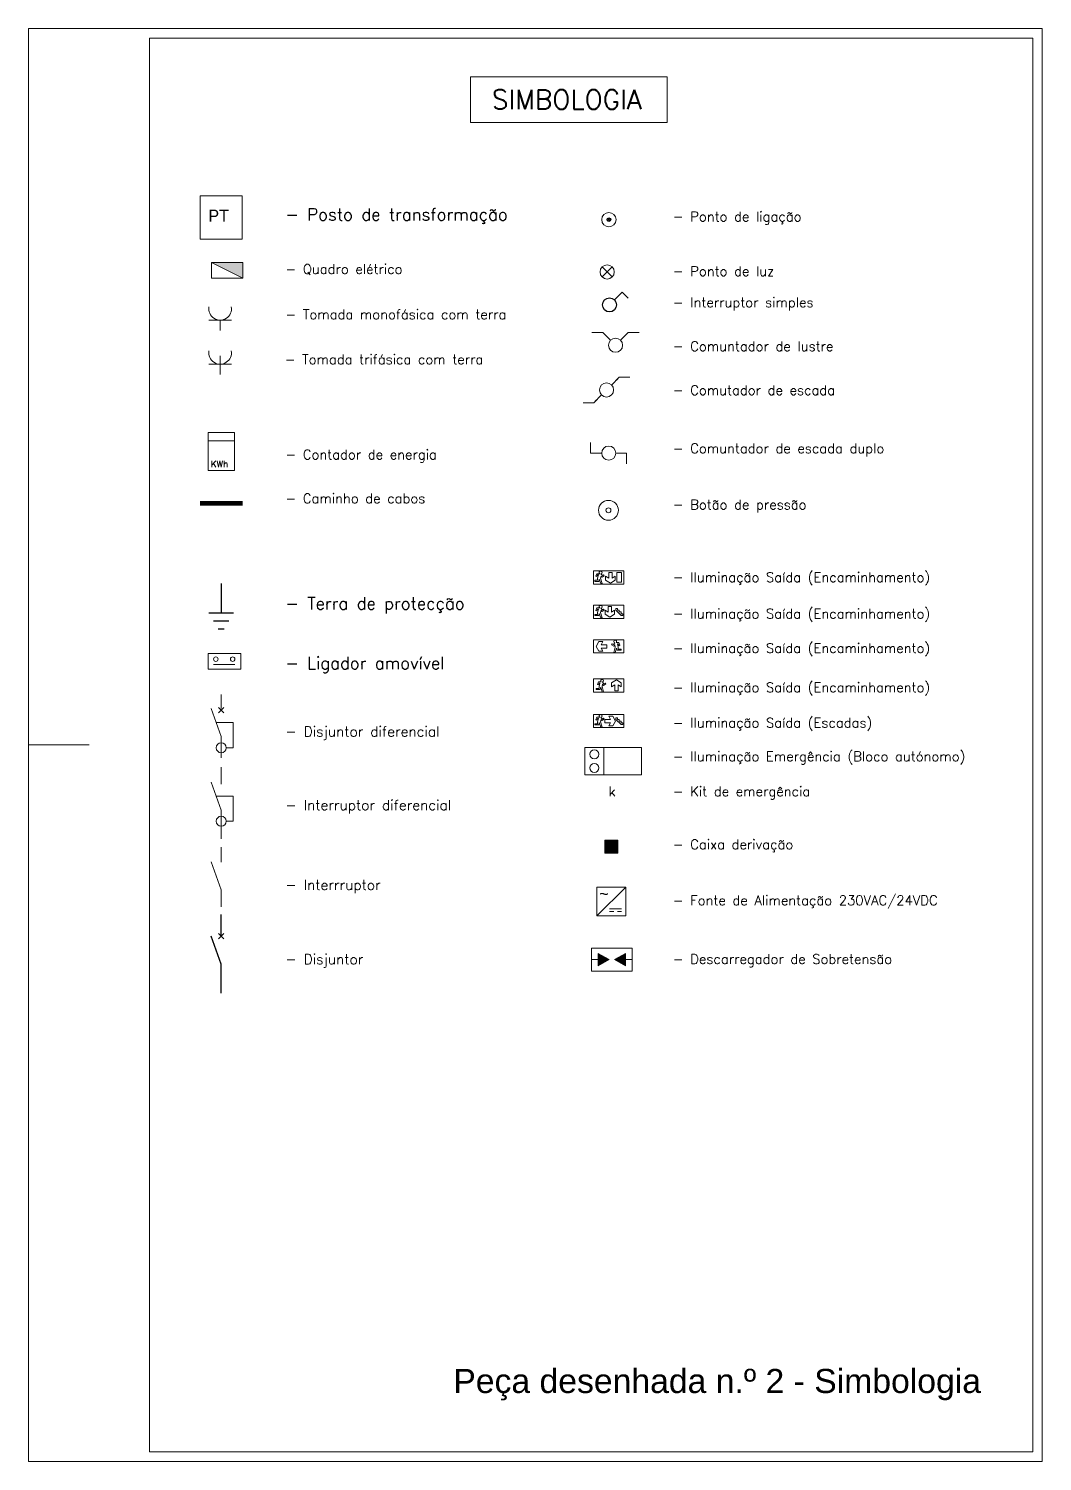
# Model space of a CAD drawing. Header units: millimetres. Extents: x 145 to 60311, y -8355 to 8851.
# Drawn here: x 153 to 195, y 422.5 to 481.9 of the extents above; entities that cross this region are included whole.
import ezdxf

# ---------------------------------------------------------------- set-up
doc = ezdxf.new("R2010")
doc.units = ezdxf.units.MM
doc.layers.add('ILUMINA', color=4, linetype='Continuous', lineweight=0)
doc.layers.add('Iluminação segurança circulação', color=7, linetype='Continuous')
doc.styles.add('ARIAL', font='arial.ttf')
doc.styles.add('ROMANS', font='romans', dxfattribs={"height": 1.2})

# ---------------------------------------------------------------- blocks, each defined once
blk = doc.blocks.new('quadro')
at = {"layer": 'ILUMINA'}
blk.add_hatch(color=256, dxfattribs=at).paths.add_polyline_path([(-0.25, 0.125), (-0.25, -0.125), (0.25, -0.125)])
for p, q in [((0.25, 0.125), (-0.25, 0.125)), ((-0.25, 0.125), (-0.25, -0.125)), ((-0.25, 0.125), (0.25, -0.125)), ((0.25, -0.125), (0.25, 0.125)), ((-0.25, -0.125), (0.25, -0.125))]:
    blk.add_line(p, q, dxfattribs=at)
blk = doc.blocks.new('ttrifasica')
at = {"layer": 'ILUMINA'}
for p, q in [((12941.782, 489.79), (12941.782, 489.399)), ((12941.548, 489.615), (12942.017, 489.615))]:
    blk.add_line(p, q, dxfattribs=at)
blk.add_arc((12941.782, 489.85), 0.234, 170.1341, 9.8659, dxfattribs=at)
blk = doc.blocks.new('int_esc')
at = {"layer": 'ILUMINA'}
for p, q in [((-0.188, 0.001), (-0.188, 0.11)), ((-0.188, 0.001), (-0.075, 0.001)), ((0.184, 0.001), (0.071, 0.001)), ((0.184, 0.001), (0.184, -0.109))]:
    blk.add_line(p, q, dxfattribs=at)
blk.add_circle((-0.001, 0.001), 0.0729, dxfattribs=at)
blk = doc.blocks.new('but_pre')
at = {"layer": 'ILUMINA'}
for radius in [0.103, 0.0257]:
    blk.add_circle((-0.006, 0), radius, dxfattribs=at)
blk = doc.blocks.new('Interruptor simples')
for p, q in [((0.41, 0.41), (1.05, 1.05)), ((1.05, 1.05), (1.55, 0.56))]:
    blk.add_line(p, q)
blk.add_circle((0, 0), 0.583)
blk = doc.blocks.new('Interruptor_simples')
blk.add_blockref('Interruptor simples', (0, 0))
blk = doc.blocks.new('Ponto de Luz')
for p, q in [((-0.11, 0.11), (0.11, -0.11)), ((-0.11, -0.11), (0.11, 0.11))]:
    blk.add_line(p, q)
blk.add_circle((0, 0), 0.15)

msp = doc.modelspace()

# ---------------------------------------------------------------- hatches: boundary and pattern name
at = {"lineweight": 9}
h = msp.add_hatch(color=256, dxfattribs=at)
h.dxf.hatch_style = 1
h.paths.add_polyline_path([(177.45, 448.237), (176.908, 448.237), (176.908, 447.696), (177.45, 447.696)])
for points in [[(177.084, 443.286), (176.636, 443.544), (176.636, 443.027)], [(177.313, 443.286), (177.761, 443.544), (177.761, 443.027)]]:
    msp.add_hatch(color=256, dxfattribs=at).paths.add_polyline_path(points)

# ---------------------------------------------------------------- linework, layer by layer
for p, q in [((153.035, 422.486), (153.035, 481.886)), ((153.035, 481.886), (195.035, 481.886)), ((195.035, 481.886), (195.035, 422.486)), ((158.035, 481.486), (158.035, 422.886)), ((158.035, 481.486), (194.635, 481.486)), ((194.635, 481.486), (194.635, 422.886)), ((171.344, 479.892), (179.485, 479.892)), ((171.344, 477.991), (171.344, 479.892)), ((179.485, 479.892), (179.485, 477.991)), ((179.485, 477.991), (171.344, 477.991)), ((177.214, 471.59), (176.795, 472.009)), ((177.214, 472.009), (176.795, 471.59)), ((160.5, 469.801), (161.438, 469.801)), ((160.969, 469.801), (160.969, 469.368)), ((176.826, 469.283), (176.375, 469.283)), ((177.145, 468.964), (176.826, 469.283)), ((177.557, 468.964), (177.876, 469.283)), ((177.876, 469.283), (178.327, 469.283)), ((177.184, 467.111), (177.503, 467.43)), ((177.503, 467.43), (177.39, 467.317)), ((176.564, 466.491), (176.451, 466.378)), ((161.56, 465.138), (160.468, 465.138)), ((160.468, 465.138), (160.468, 463.571)), ((161.56, 463.571), (161.56, 465.138)), ((160.468, 464.792), (161.56, 464.792)), ((160.468, 463.571), (161.56, 463.571)), ((160.472, 455.974), (160.472, 455.333)), ((161.824, 455.974), (160.472, 455.974)), ((161.824, 455.333), (161.824, 455.974)), ((160.472, 455.333), (161.824, 455.333)), ((161.579, 455.524), (160.698, 455.524)), ((161.014, 453.7), (161.014, 454.276)), ((161.014, 452.535), (160.591, 453.698)), ((160.899, 453.736), (161.121, 453.514)), ((161.121, 453.736), (160.899, 453.514)), ((160.802, 453.116), (161.509, 453.116)), ((161.509, 453.116), (161.509, 452.073)), ((153.035, 452.186), (155.535, 452.186)), ((161.014, 451.654), (161.014, 452.535)), ((161.222, 452.073), (161.509, 452.073)), ((176.08, 452.083), (176.08, 450.949)), ((178.434, 452.083), (176.08, 452.083)), ((176.08, 452.083), (176.08, 451.519)), ((176.863, 452.083), (176.863, 450.949)), ((178.434, 450.949), (178.434, 452.083)), ((161.014, 450.566), (161.014, 451.261)), ((176.08, 450.949), (178.434, 450.949)), ((176.863, 450.955), (176.863, 450.955)), ((161.014, 449.486), (160.591, 450.649)), ((160.802, 450.067), (161.509, 450.067)), ((161.509, 450.067), (161.509, 449.023)), ((161.014, 448.301), (161.014, 449.486)), ((161.222, 449.023), (161.509, 449.023)), ((161.014, 447.334), (161.014, 447.953)), ((161.014, 446.176), (160.596, 447.345)), ((161.014, 445.473), (161.014, 446.176)), ((176.575, 446.298), (176.575, 445.098)), ((177.775, 446.298), (176.575, 446.298)), ((176.575, 445.098), (177.775, 446.298)), ((177.775, 446.298), (177.775, 445.098)), ((177.775, 445.098), (176.575, 445.098)), ((177.775, 445.098), (176.575, 445.098)), ((177.103, 445.388), (177.603, 445.388)), ((177.278, 445.288), (177.103, 445.288)), ((177.603, 445.288), (177.428, 445.288)), ((176.359, 443.286), (176.359, 443.769)), ((176.359, 443.769), (178.038, 443.769)), ((178.038, 443.286), (178.038, 443.769)), ((176.359, 442.802), (176.359, 443.286)), ((176.359, 443.286), (176.636, 443.286)), ((177.084, 443.286), (176.636, 443.544)), ((176.636, 443.544), (176.636, 443.027)), ((176.636, 443.027), (177.084, 443.286)), ((177.313, 443.286), (177.761, 443.544)), ((177.761, 443.027), (177.313, 443.286)), ((177.761, 443.544), (177.761, 443.027)), ((177.761, 443.286), (178.038, 443.286)), ((178.038, 442.802), (178.038, 443.286)), ((176.359, 442.802), (178.038, 442.802)), ((195.035, 422.486), (153.035, 422.486)), ((194.635, 422.886), (158.035, 422.886))]:
    msp.add_line(p, q, dxfattribs=at)
at = {"lineweight": 9, "ltscale": 5}
for p, q in [((160.141, 474.961), (161.886, 474.961)), ((160.141, 473.156), (160.141, 474.961)), ((161.886, 474.961), (161.886, 473.156)), ((161.886, 473.156), (160.141, 473.156))]:
    msp.add_line(p, q, dxfattribs=at)
for p, q in [((161.014, 458.876), (161.014, 457.657)), ((161.528, 457.657), (160.5, 457.657)), ((161.331, 457.325), (160.696, 457.325)), ((161.135, 456.993), (160.893, 456.993)), ((161.014, 444.26), (161.014, 445.159)), ((161.125, 444.371), (160.903, 444.149)), ((160.903, 444.371), (161.125, 444.149)), ((161.014, 443.095), (160.596, 444.264)), ((161.014, 441.893), (161.014, 443.095))]:
    msp.add_line(p, q)
at = {"lineweight": 9, "const_width": 0.2}
msp.add_lwpolyline([(160.129, 462.207), (161.899, 462.207)], dxfattribs=at)
at = {"lineweight": 9}
for centre, radius in [((177.075, 473.967), 0.296), ((177.351, 468.758), 0.292), ((160.79, 455.746), 0.0919), ((161.487, 455.746), 0.0919), ((161.014, 452.073), 0.209), ((176.472, 451.801), 0.186), ((176.472, 451.237), 0.186), ((161.014, 449.023), 0.209)]:
    msp.add_circle(centre, radius, dxfattribs=at)
at = {"lineweight": 9, "ltscale": 0.5}
msp.add_circle((177.005, 471.799), 0.296, dxfattribs=at)
at = {"lineweight": 9}
msp.add_arc((160.969, 470.27), 0.469, 170.13414, 9.86586, dxfattribs=at)
at = {"layer": 'ILUMINA', "lineweight": 9}
for p, q in [((177.503, 467.43), (177.941, 467.43)), ((176.013, 466.378), (176.451, 466.378)), ((176.451, 466.378), (176.77, 466.697)), ((176.435, 458.855), (176.435, 459.406)), ((176.435, 459.406), (177.698, 459.406)), ((176.583, 459.289), (176.541, 459.18)), ((176.541, 459.18), (176.579, 459.165)), ((176.579, 459.165), (176.608, 459.236)), ((176.696, 459.289), (176.583, 459.289)), ((176.608, 459.236), (176.644, 459.236)), ((176.644, 459.236), (176.61, 459.098)), ((176.73, 459.1), (176.756, 459.192)), ((176.808, 459.207), (176.746, 459.278)), ((176.756, 459.192), (176.796, 459.144)), ((176.796, 459.144), (176.886, 459.205)), ((176.857, 459.243), (176.808, 459.207)), ((176.886, 459.205), (176.857, 459.243)), ((177.698, 459.406), (177.698, 458.855)), ((177.698, 458.855), (176.435, 458.855)), ((176.49, 459.015), (176.49, 458.971)), ((176.61, 459.015), (176.49, 459.015)), ((176.49, 458.971), (176.655, 458.971)), ((176.61, 459.098), (176.61, 459.015)), ((176.655, 458.971), (176.676, 459.064)), ((176.676, 459.064), (176.737, 458.877)), ((176.791, 458.877), (176.73, 459.1)), ((176.737, 458.877), (176.791, 458.877)), ((176.435, 457.982), (177.698, 457.982)), ((176.435, 457.432), (176.435, 457.982)), ((177.698, 457.982), (177.698, 457.432)), ((177.698, 457.432), (176.435, 457.432)), ((177.698, 456.551), (176.435, 456.551)), ((176.435, 456.551), (176.435, 456)), ((176.666, 456.472), (176.543, 456.276)), ((176.666, 456.079), (176.543, 456.276)), ((176.83, 456.472), (176.666, 456.472)), ((176.751, 456.345), (176.83, 456.472)), ((176.995, 456.345), (176.751, 456.345)), ((176.995, 456.207), (176.751, 456.207)), ((176.751, 456.207), (176.83, 456.079)), ((176.995, 456.345), (176.995, 456.207)), ((177.185, 456.344), (177.215, 456.382)), ((177.276, 456.283), (177.185, 456.344)), ((177.215, 456.382), (177.263, 456.347)), ((177.263, 456.347), (177.326, 456.418)), ((177.316, 456.332), (177.276, 456.283)), ((177.28, 456.016), (177.341, 456.239)), ((177.341, 456.239), (177.316, 456.332)), ((177.396, 456.203), (177.335, 456.016)), ((177.376, 456.429), (177.489, 456.429)), ((177.417, 456.111), (177.396, 456.203)), ((177.463, 456.376), (177.428, 456.376)), ((177.428, 456.376), (177.461, 456.237)), ((177.461, 456.237), (177.461, 456.155)), ((177.493, 456.304), (177.463, 456.376)), ((177.489, 456.429), (177.531, 456.319)), ((177.531, 456.319), (177.493, 456.304)), ((177.698, 456), (177.698, 456.551)), ((176.435, 456), (177.698, 456)), ((176.83, 456.079), (176.666, 456.079)), ((177.335, 456.016), (177.28, 456.016)), ((177.581, 456.111), (177.417, 456.111)), ((177.461, 456.155), (177.581, 456.155)), ((177.581, 456.155), (177.581, 456.111)), ((176.435, 454.374), (176.435, 454.925)), ((176.435, 454.925), (177.698, 454.925)), ((176.672, 454.529), (176.552, 454.529)), ((176.552, 454.529), (176.552, 454.485)), ((176.552, 454.485), (176.717, 454.485)), ((176.645, 454.803), (176.603, 454.693)), ((176.603, 454.693), (176.641, 454.679)), ((176.641, 454.679), (176.67, 454.75)), ((176.758, 454.803), (176.645, 454.803)), ((176.67, 454.75), (176.706, 454.75)), ((176.706, 454.75), (176.672, 454.611)), ((176.672, 454.611), (176.672, 454.529)), ((176.717, 454.485), (176.738, 454.577)), ((176.738, 454.577), (176.799, 454.39)), ((176.793, 454.613), (176.818, 454.706)), ((176.854, 454.39), (176.793, 454.613)), ((176.87, 454.721), (176.808, 454.792)), ((176.818, 454.706), (176.858, 454.657)), ((176.858, 454.657), (176.948, 454.719)), ((176.919, 454.756), (176.87, 454.721)), ((176.948, 454.719), (176.919, 454.756)), ((177.191, 454.761), (177.387, 454.883)), ((177.191, 454.596), (177.191, 454.761)), ((177.318, 454.676), (177.191, 454.596)), ((177.318, 454.431), (177.318, 454.676)), ((177.318, 454.431), (177.456, 454.431)), ((177.584, 454.761), (177.387, 454.883)), ((177.456, 454.431), (177.456, 454.676)), ((177.456, 454.676), (177.584, 454.596)), ((177.584, 454.596), (177.584, 454.761)), ((177.698, 454.925), (177.698, 454.374)), ((177.698, 454.374), (176.435, 454.374)), ((176.799, 454.39), (176.854, 454.39)), ((176.435, 452.906), (176.435, 453.457)), ((176.435, 453.457), (177.698, 453.457)), ((176.583, 453.341), (176.541, 453.231)), ((176.541, 453.231), (176.579, 453.217)), ((176.579, 453.217), (176.608, 453.288)), ((176.696, 453.341), (176.583, 453.341)), ((176.608, 453.288), (176.644, 453.288)), ((176.644, 453.288), (176.61, 453.149)), ((176.73, 453.151), (176.756, 453.244)), ((176.808, 453.259), (176.746, 453.33)), ((176.756, 453.244), (176.796, 453.196)), ((176.796, 453.196), (176.886, 453.257)), ((176.857, 453.295), (176.808, 453.259)), ((176.886, 453.257), (176.857, 453.295)), ((176.903, 453.249), (177.147, 453.249)), ((176.903, 453.249), (176.903, 453.111)), ((177.147, 453.249), (177.068, 453.376)), ((177.068, 453.376), (177.233, 453.376)), ((177.233, 453.376), (177.355, 453.18)), ((177.438, 453.314), (177.369, 453.314)), ((177.369, 453.314), (177.369, 453.245)), ((177.369, 453.245), (177.578, 453.036)), ((177.438, 453.245), (177.438, 453.314)), ((177.508, 453.245), (177.438, 453.245)), ((177.508, 453.175), (177.508, 453.245)), ((177.698, 453.457), (177.698, 452.906)), ((177.698, 452.906), (176.435, 452.906)), ((176.61, 453.067), (176.49, 453.067)), ((176.49, 453.067), (176.49, 453.023)), ((176.49, 453.023), (176.655, 453.023)), ((176.61, 453.149), (176.61, 453.067)), ((176.655, 453.023), (176.676, 453.116)), ((176.676, 453.116), (176.737, 452.928)), ((176.791, 452.928), (176.73, 453.151)), ((176.737, 452.928), (176.791, 452.928)), ((176.903, 453.111), (177.147, 453.111)), ((177.147, 453.111), (177.068, 452.983)), ((177.068, 452.983), (177.233, 452.983)), ((177.233, 452.983), (177.355, 453.18)), ((177.578, 453.175), (177.508, 453.175)), ((177.578, 453.105), (177.578, 453.175)), ((177.647, 453.105), (177.578, 453.105)), ((177.578, 453.036), (177.647, 453.036)), ((177.647, 453.036), (177.647, 453.105))]:
    msp.add_line(p, q, dxfattribs=at)
for points in [[(176.942, 459.014), (176.942, 459.179), (177.07, 459.099), (177.07, 459.344), (177.208, 459.344), (177.208, 459.099), (177.335, 459.179), (177.335, 459.014), (177.139, 458.892)], [(177.405, 459.338), (177.604, 459.338), (177.604, 458.938), (177.405, 458.938)], [(177.048, 457.934), (177.186, 457.934), (177.186, 457.69), (177.314, 457.769), (177.314, 457.604), (177.117, 457.482), (176.92, 457.604), (176.92, 457.769), (177.048, 457.69)], [(177.508, 457.7), (177.508, 457.77), (177.438, 457.77), (177.438, 457.839), (177.369, 457.839), (177.369, 457.77), (177.578, 457.561), (177.647, 457.561), (177.647, 457.63), (177.578, 457.63), (177.578, 457.7)]]:
    msp.add_lwpolyline(points, close=True, dxfattribs=at)
msp.add_lwpolyline([(176.608, 457.813), (176.644, 457.813), (176.61, 457.674), (176.61, 457.592), (176.49, 457.592), (176.49, 457.548), (176.655, 457.548), (176.676, 457.641), (176.737, 457.453), (176.791, 457.453), (176.73, 457.676), (176.756, 457.769), (176.796, 457.721), (176.886, 457.782), (176.857, 457.82), (176.808, 457.784), (176.746, 457.855, 4.388685), (176.696, 457.866), (176.583, 457.866), (176.541, 457.756), (176.579, 457.742)], format="xyb", close=True, dxfattribs=at)
msp.add_circle((176.978, 466.905), 0.292, dxfattribs=at)
for centre, start, end in [((176.732, 459.335), 283.13148, 231.78673), ((177.339, 456.475), 308.21327, 256.86852), ((176.795, 454.849), 283.13148, 231.78673), ((176.732, 453.387), 283.13148, 231.78673)]:
    msp.add_arc(centre, 0.0589, start, end, dxfattribs=at)
at = {"layer": 'Iluminação segurança circulação', "lineweight": 9}
for p, q in [((176.908, 448.237), (177.45, 448.237)), ((176.908, 447.696), (176.908, 448.237)), ((177.45, 448.237), (177.45, 447.696)), ((177.45, 447.696), (176.908, 447.696))]:
    msp.add_line(p, q, dxfattribs=at)

# ---------------------------------------------------------------- block references
at = {"lineweight": 9}
for name, p, xscale, yscale, zscale in [('Ponto de Luz', (177.075, 473.967), 0.5, 0.5, 0.5), ('Interruptor_simples', (177.102, 470.434), 0.5, 0.5, 0.5), ('ttrifasica', (-25722.596, -511.256), 2, 2, 2), ('int_esc', (177.073, 464.282), 4, 4, 4), ('but_pre', (177.082, 461.917), 4, 4, 4)]:
    msp.add_blockref(name, p, dxfattribs=dict(at, xscale=xscale, yscale=yscale, zscale=zscale))
at = {"lineweight": 9, "xscale": 2.600000000000364, "yscale": 2.600000000000364, "zscale": 2.600000000000364, "rotation": 179.9999999999999}
msp.add_blockref('quadro', (161.258, 471.864), dxfattribs=at)

# ---------------------------------------------------------------- texts
at = {"lineweight": 9}
for s, height, style, p in [('SIMBOLOGIA', 0.8, 'ROMANS', (172.227, 478.55)), ('- Posto de transformação', 0.50221, 'ROMANS', (163.674, 473.932)), ('- Ponto de ligação', 0.4, 'ROMANS', (179.727, 473.895)), ('- Quadro elétrico', 0.4, 'ROMANS', (163.674, 471.716)), ('- Ponto de luz ', 0.4, 'ROMANS', (179.727, 471.63)), ('- Interruptor simples', 0.4, 'ROMANS', (179.727, 470.339)), ('- Tomada monofásica com terra', 0.4, 'ROMANS', (163.674, 469.842)), ('- Comuntador de lustre', 0.4, 'ROMANS', (179.727, 468.517)), ('- Tomada trifásica com terra', 0.4, 'ROMANS', (163.644, 467.975)), ('- Comutador de escada', 0.4, 'ROMANS', (179.727, 466.696)), ('- Comuntador de escada duplo', 0.4, 'ROMANS', (179.727, 464.285)), ('KWh', 0.2629, 'ROMANS', (160.586, 463.706)), ('- Contador de energia', 0.4, 'ROMANS', (163.674, 464.029)), ('- Caminho de cabos', 0.4, 'ROMANS', (163.674, 462.207)), ('- Botão de pressão', 0.4, 'ROMANS', (179.727, 461.954)), ('- Iluminação Saída (Encaminhamento)', 0.4, 'ROMANS', (179.727, 458.941)), ('- Terra de protecção', 0.50221, 'ROMANS', (163.674, 457.806)), ('- Iluminação Saída (Encaminhamento)', 0.4, 'ROMANS', (179.727, 457.432)), ('- Iluminação Saída (Encaminhamento)', 0.4, 'ROMANS', (179.727, 456)), ('- Ligador amovível', 0.50221, 'ROMANS', (163.674, 455.333)), ('- Iluminação Saída (Encaminhamento)', 0.4, 'ROMANS', (179.727, 454.374)), ('- Iluminação Saída (Escadas)', 0.4, 'ROMANS', (179.727, 452.906)), ('- Disjuntor diferencial', 0.41861, 'ROMANS', (163.674, 452.535)), ('- Iluminação Emergência (Bloco autónomo)', 0.4, 'ROMANS', (179.727, 451.515)), ('k', 0.4, 'ROMANS', (177.063, 450.062)), ('- Kit de emergência', 0.4, 'ROMANS', (179.727, 450.063)), ('- Interruptor diferencial', 0.41861, 'ROMANS', (163.674, 449.486)), ('- Caixa derivação', 0.4, 'ROMANS', (179.727, 447.863)), ('- Interrruptor', 0.41861, 'ROMANS', (163.674, 446.176)), ('- Fonte de Alimentação 230VAC/24VDC', 0.4, 'ROMANS', (179.727, 445.545)), ('- Disjuntor', 0.41861, 'ROMANS', (163.674, 443.095)), ('- Descarregador de Sobretensão', 0.4, 'ROMANS', (179.727, 443.109)), ('Peça desenhada n.º 2 - Simbologia', 1, 'ARIAL', (170.63, 425.318))]:
    msp.add_text(s, height=height, dxfattribs=dict(at, style=style)).set_placement(p)
for s, p in [('PT', (160.48, 473.879)), ('~', (176.675, 445.768))]:
    msp.add_text(s, height=0.5, dxfattribs=at).set_placement(p)

doc.saveas('drawing.dxf')
